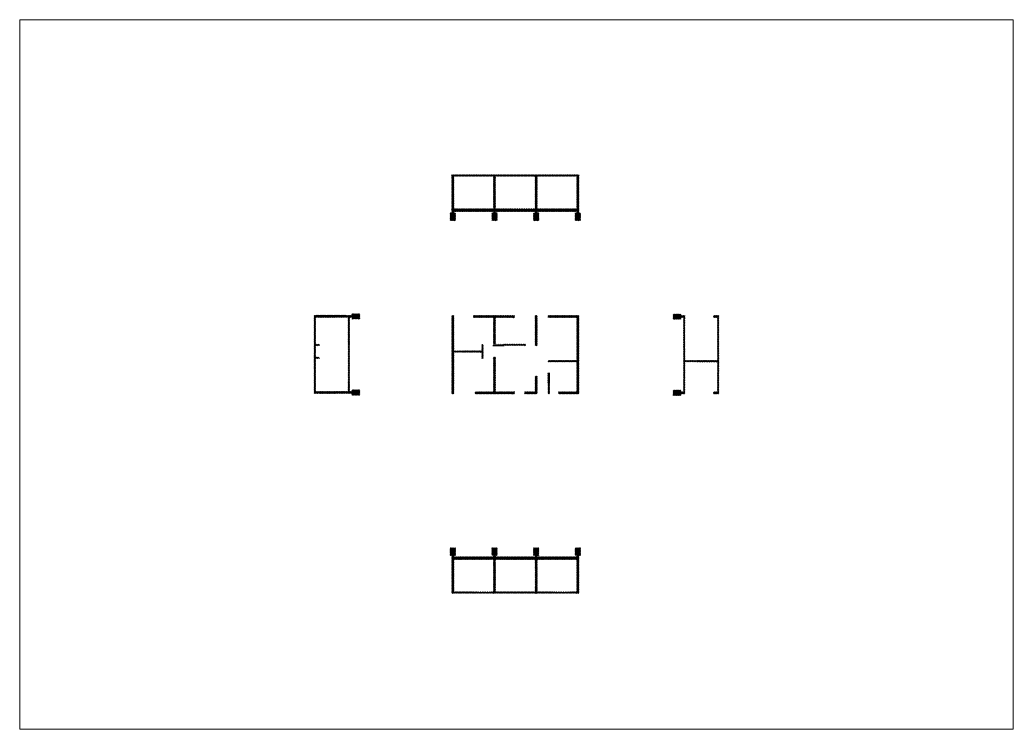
# Paper-space layout 'Layout1' of a CAD drawing. Header units: millimetres. Extents: x 28 to 249, y 20 to 177.
# The model-space entities are those that its viewports show. They can reach past a viewport. Long polylines and large blocks are cut down to what shows.
import ezdxf

# ---------------------------------------------------------------- set-up
doc = ezdxf.new("R2010")
doc.units = ezdxf.units.MM

msp = doc.modelspace()

# ---------------------------------------------------------------- hatches: boundary and pattern name
at = {"linetype": 'ByBlock'}
h = msp.add_hatch(dxfattribs=at)
h.set_pattern_fill('NET', color=256, scale=0.02, angle=45)
h.paths.add_polyline_path([(9.75, 16.8), (0, 16.8), (0, 13.9), (0.15, 13.9), (0.15, 16.7), (3.2, 16.7), (3.2, 13.9), (3.35, 13.9), (3.35, 16.7), (6.4, 16.7), (6.4, 13.9), (6.55, 13.9), (6.55, 16.7), (9.6, 16.7), (9.6, 13.9), (9.75, 13.9)])
h.paths.add_polyline_path([(3.2, 14.2), (0.15, 14.2), (0.15, 14), (3.2, 14)], flags=17)
h.paths.add_polyline_path([(6.4, 14.2), (3.35, 14.2), (3.35, 14), (6.4, 14)], flags=17)
h.paths.add_polyline_path([(9.6, 14.2), (6.55, 14.2), (6.55, 14), (9.6, 14)], flags=17)
h.paths.add_polyline_path([(9.875, 13.9), (9.475, 13.9), (9.475, 13.3), (9.875, 13.3)])
h.paths.add_polyline_path([(6.675, 13.9), (6.275, 13.9), (6.275, 13.3), (6.675, 13.3)])
h.paths.add_polyline_path([(3.475, 13.9), (3.075, 13.9), (3.075, 13.3), (3.475, 13.3)])
h.paths.add_polyline_path([(0.275, 13.9), (-0.125, 13.9), (-0.125, 13.3), (0.275, 13.3)])
h = msp.add_hatch(dxfattribs=at)
h.set_pattern_fill('NET', color=256, scale=0.02, angle=45)
h.paths.add_polyline_path([(-10.47, 5.868), (-7.67, 5.868), (-7.67, 6.018), (-10.57, 6.018), (-10.57, 0.018), (-7.67, 0.018), (-7.67, 0.168), (-10.47, 0.168), (-10.47, 3.468)])
h.paths.add_polyline_path([(-10.17, 3.79), (-10.47, 3.79), (-10.47, 3.7), (-10.17, 3.7)], flags=17)
h.paths.add_polyline_path([(-10.169, 2.803), (-10.47, 2.803), (-10.47, 2.713), (-10.169, 2.713)], flags=17)
h.paths.add_polyline_path([(-7.07, 0.303), (-7.67, 0.303), (-7.67, -0.097), (-7.07, -0.097)])
h.paths.add_polyline_path([(-7.87, 3.222), (-7.87, 3.312), (-7.87, 3.568), (-7.87, 5.868), (-7.97, 5.868), (-7.97, 3.568), (-7.97, 3.312), (-7.97, 3.222), (-7.97, 2.322), (-7.97, 2.312), (-7.97, 2.242), (-7.97, 2.232), (-7.97, 0.168), (-7.87, 0.168), (-7.87, 2.232), (-7.87, 2.34)], flags=17)
h.paths.add_polyline_path([(-7.07, 6.143), (-7.67, 6.143), (-7.67, 5.743), (-7.07, 5.743)])
h = msp.add_hatch(dxfattribs=at)
h.set_pattern_fill('NET', color=256, scale=0.02, angle=45)
h.paths.add_polyline_path([(20.4, 2.55), (17.9, 2.55), (17.9, 2.444), (20.4, 2.444)])
h.paths.add_polyline_path([(17.6, 6.115), (17, 6.115), (17, 5.715), (17.6, 5.715)])
h = msp.add_hatch(dxfattribs=at)
h.set_pattern_fill('NET', color=256, scale=0.02, angle=45)
h.paths.add_polyline_path([(0.15, 6), (0, 6), (0, 4.569), (0.15, 4.569)])
h.paths.add_polyline_path([(0.15, 4.569), (0, 4.569), (0, 2.375), (0.15, 2.375), (0.15, 3.3)])
h.paths.add_polyline_path([(0.15, 2.375), (0, 2.375), (0, 0), (0.15, 0)])
h.paths.add_polyline_path([(2.447, 0.15), (1.8, 0.15), (1.8, 0), (2.447, 0)])
h.paths.add_polyline_path([(4.8, 0.15), (3.349, 0.15), (3.35, 0.156), (3.35, 2.375), (3.2, 2.375), (3.2, 0.15), (2.447, 0.15), (2.447, 0), (4.8, 0)])
h.paths.add_polyline_path([(3.35, 2.8), (3.2, 2.8), (3.2, 2.375), (3.35, 2.375)])
h.paths.add_polyline_path([(3.35, 5.85), (4.8, 5.85), (4.8, 6), (2.455, 6), (2.455, 5.85), (3.2, 5.85), (3.2, 4.569), (3.35, 4.569)])
h.paths.add_polyline_path([(2.455, 6), (1.66, 6), (1.66, 5.85), (2.455, 5.85)])
h.paths.add_polyline_path([(3.35, 4.569), (3.2, 4.569), (3.2, 3.79), (3.35, 3.79)])
h.paths.add_polyline_path([(6.55, 4.569), (6.4, 4.569), (6.4, 3.7), (6.55, 3.7)])
h.paths.add_polyline_path([(6.55, 5.85), (6.55, 6), (6.4, 6), (6.4, 4.569), (6.55, 4.569)])
h.paths.add_polyline_path([(9.75, 6), (7.4, 6), (7.4, 5.85), (9.6, 5.85), (9.6, 4.569), (9.75, 4.569)])
h.paths.add_polyline_path([(9.75, 4.569), (9.6, 4.569), (9.6, 2.55), (7.4, 2.55), (7.4, 2.45), (9.6, 2.45), (9.6, 2.375), (9.75, 2.375)])
h.paths.add_polyline_path([(9.75, 2.375), (9.6, 2.375), (9.6, 0.15), (8.2, 0.15), (8.2, 0), (9.75, 0)])
h.paths.add_polyline_path([(6.55, 1.35), (6.4, 1.35), (6.4, 0.15), (5.6, 0.15), (5.6, 0), (6.55, 0)])
h.paths.add_polyline_path([(5.65, 3.797), (3.35, 3.8), (3.35, 3.79), (4, 3.79), (4, 3.699), (5.65, 3.697)])
h.paths.add_polyline_path([(2.393, 3.79), (2.3, 3.79), (2.3, 3.3), (0.15, 3.3), (0.15, 3.2), (2.3, 3.2), (2.3, 2.71), (2.393, 2.71)])
h.paths.add_polyline_path([(7.5, 1.65), (7.49, 1.65), (7.49, 0.85), (7.498, 0.15), (7.5, 0.15), (7.5, 1.65), (7.49, 0.85), (7.4, 0.85), (7.4, 0), (7.5, 0)], flags=17)
h.paths.add_polyline_path([(7.41, 1.65), (7.4, 1.65), (7.4, 0), (7.5, 0), (7.5, 1.65), (7.49, 1.65), (7.49, 0.85), (7.41, 0.85)])
h = msp.add_hatch(dxfattribs=at)
h.set_pattern_fill('NET', color=256, scale=0.02, angle=45)
h.paths.add_polyline_path([(17.6, 0.275), (17, 0.275), (17, -0.125), (17.6, -0.125)])
h.paths.add_polyline_path([(17.9, 0.15), (17.6, 0.15), (17.6, 0), (17.9, 0)])
h.paths.add_polyline_path([(20.5, 5.767), (20.5, 6), (20.1, 6), (20.1, 5.85), (20.4, 5.85), (20.4, 0.15), (20.1, 0.15), (20.1, 0), (20.5, 0)])
h.paths.add_polyline_path([(17.9, 6), (17.6, 6), (17.6, 5.85), (17.9, 5.85)])
h = msp.add_hatch(dxfattribs=at)
h.set_pattern_fill('NET', color=256, scale=0.02, angle=45)
h.paths.add_polyline_path([(17.899, 5.848), (17.8, 5.847), (17.801, 0.152), (17.899, 0.153), (17.899, 3.246), (17.898, 3.248), (17.899, 3.248), (17.899, 3.475), (17.895, 3.478), (17.899, 3.478), (17.899, 3.704), (17.895, 3.711), (17.899, 3.711)])
h = msp.add_hatch(dxfattribs=at)
h.set_pattern_fill('NET', color=256, scale=0.02, angle=45)
h.paths.add_polyline_path([(4, 3.71), (3.2, 3.71), (3.2, 3.7), (4, 3.7)])
h = msp.add_hatch(dxfattribs=at)
h.set_pattern_fill('NET', color=256, scale=0.02, angle=45)
h.paths.add_polyline_path([(7.5, 1.65), (7.49, 1.65), (7.49, 0.85), (7.41, 0.85), (7.41, 1.65), (7.4, 1.65), (7.4, 0), (7.5, 0)])
h = msp.add_hatch(dxfattribs=at)
h.set_pattern_fill('NET', color=256, scale=0.02, angle=45)
h.paths.add_polyline_path([(0.15, -12.423), (0, -12.423), (0, -15.323), (9.75, -15.323), (9.75, -12.423), (9.6, -12.423), (9.6, -15.223), (6.55, -15.223), (6.55, -12.423), (6.4, -12.423), (6.4, -15.223), (3.35, -15.223), (3.35, -12.423), (3.2, -12.423), (3.2, -15.223), (0.15, -15.223)])
h.paths.add_polyline_path([(3.2, -12.523), (0.15, -12.523), (0.15, -12.723), (3.2, -12.723)], flags=17)
h.paths.add_polyline_path([(6.4, -12.523), (3.35, -12.523), (3.35, -12.723), (6.4, -12.723)], flags=17)
h.paths.add_polyline_path([(9.6, -12.523), (6.55, -12.523), (6.55, -12.723), (8.35, -12.723), (8.365, -12.717), (8.367, -12.723), (9.6, -12.723)], flags=17)
h.paths.add_polyline_path([(6.675, -11.823), (6.275, -11.823), (6.275, -12.423), (6.675, -12.423)])
h.paths.add_polyline_path([(9.875, -11.823), (9.475, -11.823), (9.475, -12.423), (9.875, -12.423)])
h.paths.add_polyline_path([(3.475, -11.823), (3.075, -11.823), (3.075, -12.423), (3.475, -12.423)])
h.paths.add_polyline_path([(0.275, -11.823), (-0.125, -11.823), (-0.125, -12.423), (0.275, -12.423)])

psp = doc.layouts.get("Layout1")

# ---------------------------------------------------------------- viewports
at = {"layer": '0', "linetype": 'ByBlock', "view_target_point": (4.875, 3.37)}
psp.add_viewport(center=(138.11, 98.6), size=(220.98, 157.7622), view_center_point=(0.09, -1.893), view_height=54.46714, dxfattribs=at)

doc.saveas('drawing.dxf')
